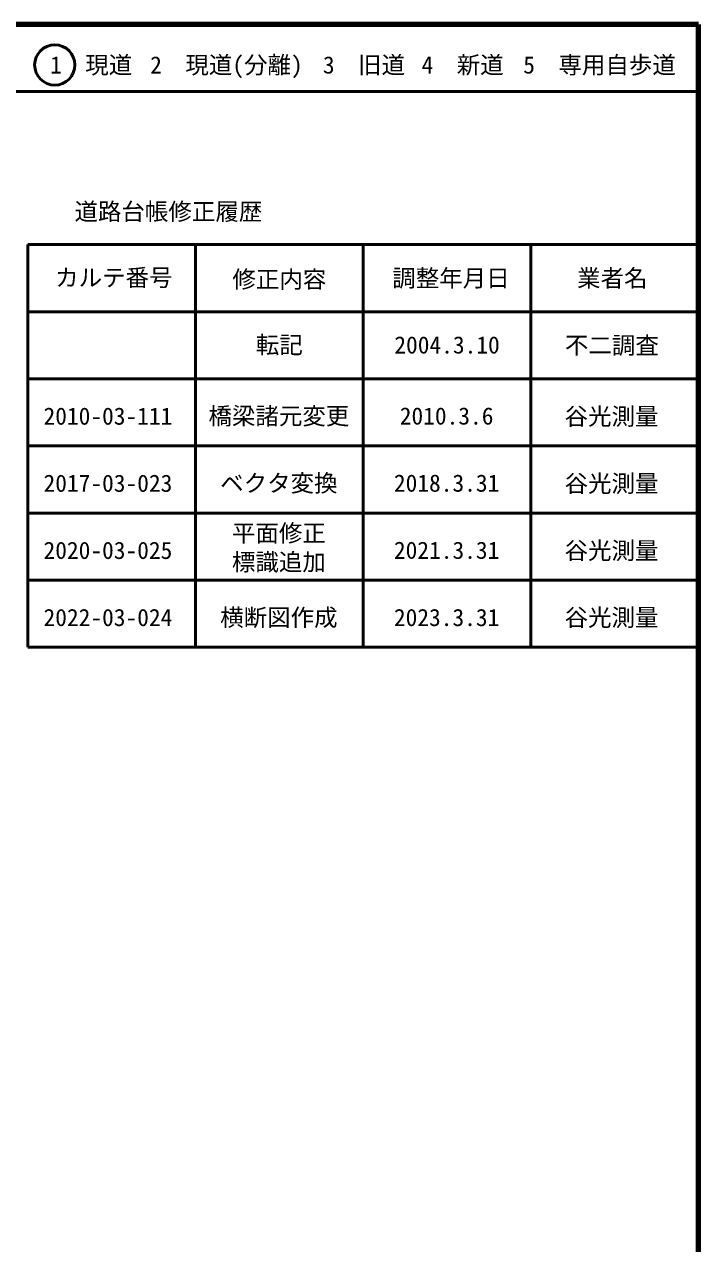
# Model space of a CAD drawing. Units: millimetres on the paper, enlarged 1000 times. Extents: x 40000 to 680000, y 20000 to 380000.
# Drawn here: x 579500 to 680000, y 198357 to 380000 of the extents above; entities that cross this region are included whole.
import ezdxf
from ezdxf.enums import TextEntityAlignment as Align

# ---------------------------------------------------------------- set-up
doc = ezdxf.new("R2010")
doc.units = ezdxf.units.MM
doc.header["$LTSCALE"] = 1000
for name, color, linetype, lineweight in [('M-TTL', 2, 'Continuous', 140), ('M-TTL-FRAM', 2, 'Continuous', 50), ('M-TTL-LINE', 7, 'Continuous', 50)]:
    doc.layers.add(name, color=color, linetype=linetype, lineweight=lineweight)
doc.layers.add('M-TTL-TXT', color=7, linetype='Continuous')
doc.styles.add('ＭＳ ゴシック', font='')
doc.styles.get('ＭＳ ゴシック').set_extended_font_data('MS Gothic')

msp = doc.modelspace()

# ---------------------------------------------------------------- linework, layer by layer
at = {"layer": 'M-TTL'}
for p, q in [((680000, 380000), (40000, 380000)), ((680000, 20000), (680000, 380000))]:
    msp.add_line(p, q, dxfattribs=at)
at = {"layer": 'M-TTL-FRAM'}
for p, q in [((580000, 347197), (580000, 287197)), ((580000, 347197), (680000, 347197)), ((580000, 287197), (680000, 287197))]:
    msp.add_line(p, q, dxfattribs=at)
at = {"layer": 'M-TTL-LINE'}
for p, q in [((40000, 370000), (680000, 370000)), ((605000, 347197), (605000, 287197)), ((630000, 347197), (630000, 287197)), ((655000, 347197), (655000, 287197)), ((580000, 337197), (680000, 337197)), ((580000, 327197), (680000, 327197)), ((580000, 317197), (680000, 317197)), ((580000, 307197), (680000, 307197)), ((580000, 297197), (680000, 297197))]:
    msp.add_line(p, q, dxfattribs=at)
msp.add_circle((584031, 373958), 3000, dxfattribs=at)

# ---------------------------------------------------------------- texts
at = {"layer": 'M-TTL-TXT', "style": 'ＭＳ ゴシック'}
for s, p in [('1\u3000現道', (589448, 373958)), ('2\u3000現道(分離)', (609619, 373958)), ('3\u3000旧道', (630121, 373958)), ('4\u3000新道', (644824, 373958)), ('5\u3000専用自歩道', (665228, 373958)), ('道路台帳修正履歴', (600968, 352113)), ('カルテ番号', (592839, 342277)), ('修正内容', (617509, 342023)), ('調整年月日', (643089, 342197)), ('業者名', (667134, 342197)), ('転記', (617500, 332245)), ('2004.3.10', (642500, 332245)), ('不二調査', (667077, 332189)), ('2010-03-111', (591954, 321642)), ('橋梁諸元変更', (617436, 321660)), ('2010.3.6', (642436, 321660)), ('谷光測量', (667013, 321603)), ('2017-03-023', (591954, 311642)), ('ベクタ変換', (617436, 311660)), ('2018.3.31', (642436, 311660)), ('谷光測量', (667013, 311603)), ('平面修正', (617436, 304207)), ('2020-03-025', (591954, 301642)), ('標識追加', (617436, 299902)), ('2021.3.31', (642436, 301660)), ('谷光測量', (667013, 301603)), ('2022-03-024', (591954, 291642)), ('横断図作成', (617436, 291642)), ('2023.3.31', (642436, 291642)), ('谷光測量', (667013, 291642))]:
    msp.add_text(s, height=2566, dxfattribs=at).set_placement(p, align=Align.MIDDLE_CENTER)

doc.saveas('drawing.dxf')
